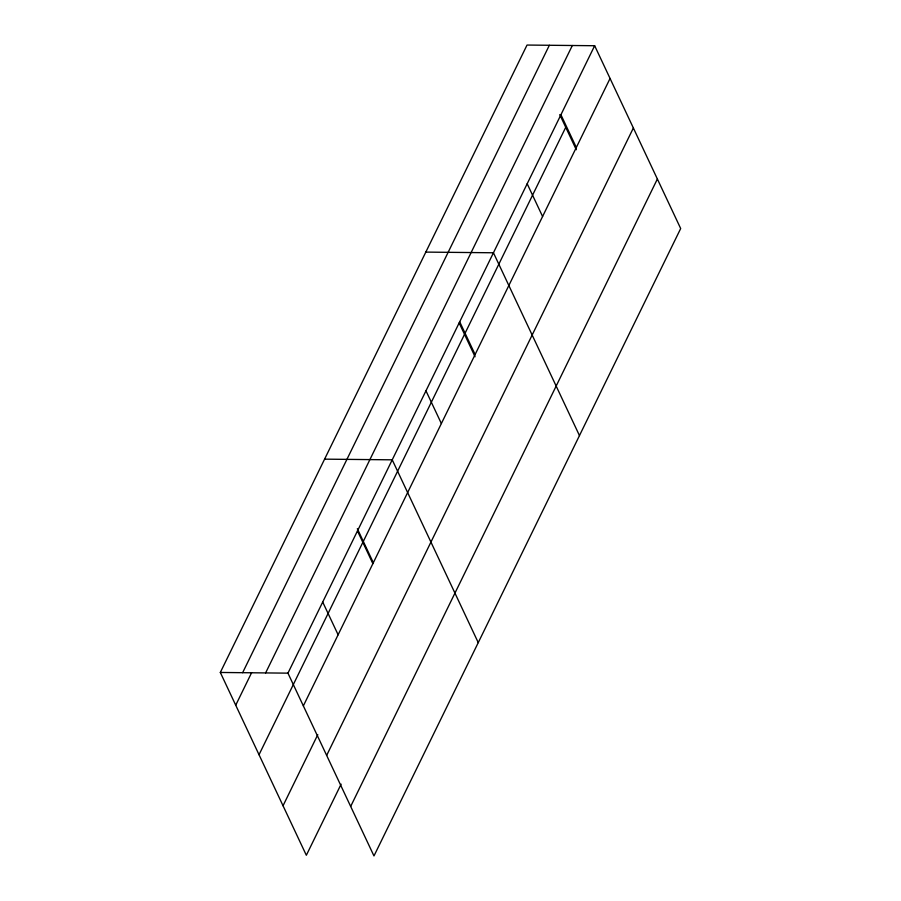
<?xml version="1.0" encoding="UTF-8"?>
<svg xmlns="http://www.w3.org/2000/svg" width="901" height="901" viewBox="0 0 901 901"><rect width="100%" height="100%" fill="white"/><g stroke="black" fill="none" stroke-linecap="round" stroke-linejoin="round"><path stroke-width="1.35" d="M341.107 784.163L306.34 855.274L220.317 672.461L527.029 45.05L594.66 45.726L680.683 228.539L373.971 855.95L287.948 673.148L594.66 45.726M242.639 672.687L549.351 45.275M235.724 705.201L251.582 672.765M265.626 672.923L572.338 45.5M259.026 754.723L565.738 127.311M303.355 705.877L610.056 78.466M283.038 805.753L317.794 734.642M326.658 755.398L633.369 127.987M350.669 806.429L657.381 179.006M425.813 252.1L493.444 252.776L579.467 435.577M324.608 459.15L392.228 459.825L478.251 642.627M220.317 672.461L287.948 673.148M560.918 114.742L576.325 147.482M559.769 114.607L576.28 149.712M527.186 183.759L542.582 216.499M459.701 321.792L475.109 354.521M459.15 322.93L475.064 356.751M425.97 390.809L441.366 423.538M357.337 528.707L373.262 562.562M357.472 530.926L372.868 563.666M322.704 602.037L338.112 634.777"/></g></svg>
